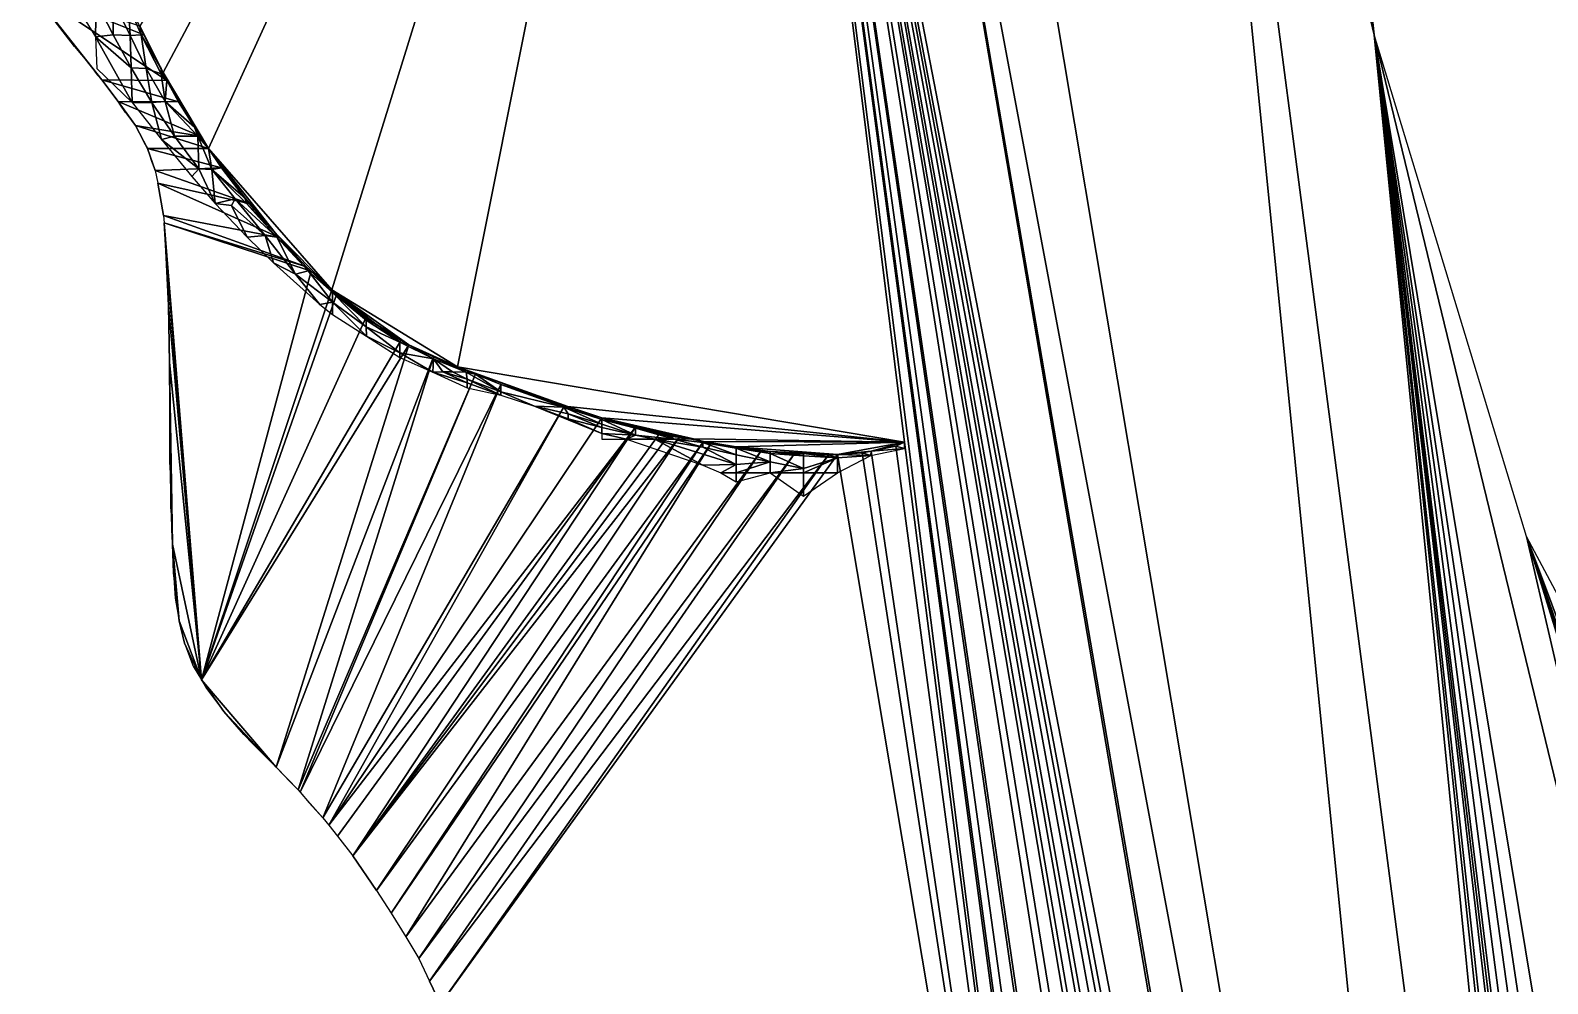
# Model space of a CAD drawing. Extents: x -95 to 96, y -87 to 93.
# Drawn here: x -91.97 to -56.79, y -34.08 to -11.99 of the extents above; entities that cross this region are included whole.
import ezdxf

# ---------------------------------------------------------------- set-up
doc = ezdxf.new("R2010")
doc.units = 0

msp = doc.modelspace()

# ---------------------------------------------------------------- linework, layer by layer
for points in [[(-75.809, 11.568, 108), (-89.434, -11.893, 108), (-88.893, -12.968, 108)], [(-75.809, 11.568, 108), (-88.893, -12.968, 108), (-87.843, -14.728, 108)], [(-75.809, 11.568, 108), (-87.843, -14.728, 108), (-84.977, -18.007, 108)], [(-75.809, 11.568, 108), (-84.977, -18.007, 108), (-82.065, -19.789, 108)], [(-75.809, 11.568, 108), (-82.065, -19.789, 108), (-71.698, -21.538, 108)], [(-59.483, -72.852, 108), (-73.84, 11.477, 108), (-75.809, 11.568, 108)], [(-60.146, -71.39, 108), (-59.483, -72.852, 108), (-75.809, 11.568, 108)], [(-60.499, -70.636, 108), (-60.146, -71.39, 108), (-75.809, 11.568, 108)], [(-60.948, -69.754, 108), (-60.499, -70.636, 108), (-75.809, 11.568, 108)], [(-61.507, -68.666, 108), (-60.948, -69.754, 108), (-75.809, 11.568, 108)], [(-61.775, -68.197, 108), (-61.507, -68.666, 108), (-75.809, 11.568, 108)], [(-62.233, -67.439, 108), (-61.775, -68.197, 108), (-75.809, 11.568, 108)], [(-62.486, -67.033, 108), (-62.233, -67.439, 108), (-75.809, 11.568, 108)], [(-63.192, -65.976, 108), (-62.486, -67.033, 108), (-75.809, 11.568, 108)], [(-63.605, -65.39, 108), (-63.192, -65.976, 108), (-75.809, 11.568, 108)], [(-64.771, -63.925, 108), (-63.605, -65.39, 108), (-75.809, 11.568, 108)], [(-64.883, -63.787, 108), (-64.771, -63.925, 108), (-75.809, 11.568, 108)], [(-65.445, -63.177, 108), (-64.883, -63.787, 108), (-75.809, 11.568, 108)], [(-65.807, -62.811, 108), (-65.445, -63.177, 108), (-75.809, 11.568, 108)], [(-65.889, -62.731, 108), (-65.807, -62.811, 108), (-75.809, 11.568, 108)], [(-66.463, -62.209, 108), (-65.889, -62.731, 108), (-75.809, 11.568, 108)], [(-66.463, -62.209, 108), (-75.809, 11.568, 108), (-71.698, -21.538, 108)], [(-57.037, -78.093, 108), (-71.997, 11.126, 108), (-73.84, 11.477, 108)], [(-59.328, -73.186, 108), (-57.037, -78.093, 108), (-73.84, 11.477, 108)], [(-59.483, -72.852, 108), (-59.328, -73.186, 108), (-73.84, 11.477, 108)], [(-57.037, -78.093, 108), (-65.657, 8.193, 108), (-71.997, 11.126, 108)], [(-60.809, -12.096, 108), (-65.31, 7.979, 108), (-65.657, 8.193, 108)], [(-53.836, -82.172, 108), (-60.809, -12.096, 108), (-65.657, 8.193, 108)], [(-57.037, -78.093, 108), (-53.836, -82.172, 108), (-65.657, 8.193, 108)], [(-60.809, -12.096, 108), (-64.466, 7.409, 108), (-65.31, 7.979, 108)], [(-60.809, -12.096, 108), (-63.68, 6.769, 108), (-64.466, 7.409, 108)], [(-60.809, -12.096, 108), (-62.758, 5.85, 108), (-63.68, 6.769, 108)], [(-60.809, -12.096, 108), (-62, 0, 108), (-62.758, 5.85, 108)], [(-91.971, -11.038, 108), (-91.517, -11.645, 108), (-90.947, -12.368, 108)], [(-91.971, -11.038, 108), (-90.947, -12.368, 108), (-90.583, -12.803, 108)], [(-91.971, -11.038, 108), (-90.583, -12.803, 108), (-90.311, -13.143, 108)], [(-91.971, -11.038, 108), (-90.311, -13.143, 108), (-88.803, -13.154, 108)], [(-91.971, -11.038, 108), (-88.803, -13.154, 108), (-89.343, -12.101, 108)], [(-91.971, -11.038, 108), (-89.343, -12.101, 108), (-89.434, -11.893, 108)], [(-90.447, -11.335, 106.246), (-90.971, -11.32, 105.451), (-90.459, -12.147, 105.536)], [(-90.053, -12.101, 106.231), (-90.447, -11.335, 106.246), (-90.459, -12.147, 105.536)], [(-90.053, -12.101, 106.231), (-90.052, -11.32, 107.011), (-90.447, -11.335, 106.246)], [(-90.053, -12.101, 106.231), (-89.656, -12.113, 107.045), (-90.052, -11.32, 107.011)], [(-90.052, -11.32, 107.011), (-89.656, -12.113, 107.045), (-89.698, -11.416, 107.792)], [(-89.402, -12.101, 107.792), (-89.698, -11.416, 107.792), (-89.656, -12.113, 107.045)], [(-89.698, -11.416, 107.792), (-89.402, -12.101, 107.792), (-89.434, -11.893, 108)], [(-89.434, -11.893, 108), (-89.343, -12.101, 108), (-88.938, -12.879, 108)], [(-89.434, -11.893, 108), (-88.938, -12.879, 108), (-88.893, -12.968, 108)], [(-89.343, -12.101, 108), (-89.434, -11.893, 108), (-89.402, -12.101, 107.792)], [(-89.631, -12.864, 106.213), (-90.053, -12.101, 106.231), (-90.459, -12.147, 105.536)], [(-89.607, -13.662, 105.387), (-90.459, -12.147, 105.536), (-90.43, -12.881, 104.968)], [(-89.631, -12.864, 106.213), (-90.459, -12.147, 105.536), (-89.607, -13.662, 105.387)], [(-90.053, -12.101, 106.231), (-89.631, -12.864, 106.213), (-89.656, -12.113, 107.045)], [(-89.287, -12.881, 107.011), (-89.402, -12.101, 107.792), (-89.656, -12.113, 107.045)], [(-89.287, -12.881, 107.011), (-89.656, -12.113, 107.045), (-89.631, -12.864, 106.213)], [(-89.287, -12.881, 107.011), (-88.935, -12.999, 107.792), (-89.402, -12.101, 107.792)], [(-89.402, -12.101, 107.792), (-88.935, -12.999, 107.792), (-88.938, -12.879, 108)], [(-89.402, -12.101, 107.792), (-88.938, -12.879, 108), (-89.343, -12.101, 108)], [(-88.803, -13.154, 108), (-88.938, -12.879, 108), (-89.343, -12.101, 108)], [(-42.789, -86.291, 108), (-57.281, -23.726, 108), (-60.809, -12.096, 108)], [(-48.769, -84.864, 108), (-42.789, -86.291, 108), (-60.809, -12.096, 108)], [(-49.962, -84.417, 108), (-48.769, -84.864, 108), (-60.809, -12.096, 108)], [(-50.761, -84.091, 108), (-49.962, -84.417, 108), (-60.809, -12.096, 108)], [(-51.509, -83.772, 108), (-50.761, -84.091, 108), (-60.809, -12.096, 108)], [(-52.099, -83.43, 108), (-51.509, -83.772, 108), (-60.809, -12.096, 108)], [(-52.332, -83.3, 108), (-52.099, -83.43, 108), (-60.809, -12.096, 108)], [(-52.565, -83.16, 108), (-52.332, -83.3, 108), (-60.809, -12.096, 108)], [(-53.114, -82.771, 108), (-52.565, -83.16, 108), (-60.809, -12.096, 108)], [(-53.371, -82.573, 108), (-53.114, -82.771, 108), (-60.809, -12.096, 108)], [(-53.836, -82.172, 108), (-53.371, -82.573, 108), (-60.809, -12.096, 108)], [(-90.583, -12.803, 108), (-90.419, -13.021, 108), (-90.311, -13.143, 108)], [(-89.607, -13.662, 105.387), (-89.156, -13.662, 106.231), (-89.631, -12.864, 106.213)], [(-89.631, -12.864, 106.213), (-89.156, -13.662, 106.231), (-89.287, -12.881, 107.011)], [(-89.287, -12.881, 107.011), (-89.156, -13.662, 106.231), (-88.845, -13.64, 106.98)], [(-89.287, -12.881, 107.011), (-88.845, -13.64, 106.98), (-88.935, -12.999, 107.792)], [(-88.803, -13.154, 108), (-88.893, -12.968, 108), (-88.938, -12.879, 108)], [(-88.893, -12.968, 108), (-88.938, -12.879, 108), (-88.935, -12.999, 107.792)], [(-88.935, -12.999, 107.792), (-88.803, -13.154, 108), (-88.893, -12.968, 108)], [(-88.935, -12.999, 107.792), (-88.845, -13.64, 106.98), (-88.803, -13.154, 108)], [(-88.893, -12.968, 108), (-88.803, -13.154, 108), (-88.535, -13.654, 108)], [(-88.893, -12.968, 108), (-88.535, -13.654, 108), (-88.161, -14.234, 108)], [(-88.893, -12.968, 108), (-88.161, -14.234, 108), (-87.843, -14.728, 108)], [(-90.311, -13.143, 108), (-90.052, -13.488, 108), (-89.932, -13.64, 108)], [(-90.311, -13.143, 108), (-89.932, -13.64, 108), (-88.535, -13.654, 108)], [(-90.311, -13.143, 108), (-88.535, -13.654, 108), (-88.803, -13.154, 108)], [(-88.845, -13.64, 106.98), (-88.535, -13.654, 108), (-88.803, -13.154, 108)], [(-89.932, -13.64, 108), (-89.91, -13.682, 108), (-89.892, -13.708, 108)], [(-89.932, -13.64, 108), (-89.892, -13.708, 108), (-89.535, -14.195, 108)], [(-89.932, -13.64, 108), (-89.535, -14.195, 108), (-88.035, -14.442, 108)], [(-89.932, -13.64, 108), (-88.035, -14.442, 108), (-88.535, -13.654, 108)], [(-89.892, -13.708, 108), (-89.832, -13.799, 108), (-89.762, -13.898, 108)], [(-89.892, -13.708, 108), (-89.762, -13.898, 108), (-89.535, -14.195, 108)], [(-89.607, -13.662, 105.387), (-88.933, -14.52, 105.451), (-89.156, -13.662, 106.231)], [(-89.156, -13.662, 106.231), (-88.632, -14.442, 106.231), (-88.845, -13.64, 106.98)], [(-88.933, -14.52, 105.451), (-88.632, -14.442, 106.231), (-89.156, -13.662, 106.231)], [(-88.632, -14.442, 106.231), (-88.088, -14.442, 107.792), (-88.845, -13.64, 106.98)], [(-88.845, -13.64, 106.98), (-88.088, -14.442, 107.792), (-88.161, -14.234, 108)], [(-88.845, -13.64, 106.98), (-88.161, -14.234, 108), (-88.535, -13.654, 108)], [(-88.035, -14.442, 108), (-88.161, -14.234, 108), (-88.535, -13.654, 108)], [(-89.535, -14.195, 108), (-89.343, -14.584, 108), (-89.258, -14.733, 108)], [(-89.535, -14.195, 108), (-89.258, -14.733, 108), (-87.843, -14.728, 108)], [(-89.535, -14.195, 108), (-87.843, -14.728, 108), (-88.035, -14.442, 108)], [(-88.161, -14.234, 108), (-88.035, -14.442, 108), (-87.843, -14.728, 108)], [(-88.035, -14.442, 108), (-88.161, -14.234, 108), (-88.088, -14.442, 107.792)], [(-89.258, -14.733, 108), (-87.536, -15.176, 108), (-87.843, -14.728, 108)], [(-89.258, -14.733, 108), (-89.161, -15.023, 108), (-89.079, -15.238, 108)], [(-89.258, -14.733, 108), (-89.079, -15.238, 108), (-87.536, -15.176, 108)], [(-88.066, -15.206, 106.199), (-88.632, -14.442, 106.231), (-88.933, -14.52, 105.451)], [(-88.229, -15.378, 105.451), (-88.066, -15.206, 106.199), (-88.933, -14.52, 105.451)], [(-88.632, -14.442, 106.231), (-88.066, -15.206, 106.199), (-88.088, -14.442, 107.792)], [(-87.762, -15.222, 107.011), (-88.088, -14.442, 107.792), (-88.066, -15.206, 106.199)], [(-88.088, -14.442, 107.792), (-87.762, -15.222, 107.011), (-87.843, -14.728, 108)], [(-88.088, -14.442, 107.792), (-87.843, -14.728, 108), (-88.035, -14.442, 108)], [(-87.843, -14.728, 108), (-87.536, -15.176, 108), (-86.992, -15.884, 108)], [(-87.843, -14.728, 108), (-86.992, -15.884, 108), (-86.295, -16.682, 108)], [(-87.843, -14.728, 108), (-86.295, -16.682, 108), (-84.977, -18.007, 108)], [(-87.536, -15.176, 108), (-87.843, -14.728, 108), (-87.762, -15.222, 107.011)], [(-89.079, -15.238, 108), (-86.901, -16.005, 108), (-87.536, -15.176, 108)], [(-89.079, -15.238, 108), (-89.014, -15.537, 108), (-86.901, -16.005, 108)], [(-88.229, -15.378, 105.451), (-87.684, -16.003, 105.451), (-88.066, -15.206, 106.199)], [(-88.066, -15.206, 106.199), (-87.684, -16.003, 105.451), (-87.762, -15.222, 107.011)], [(-87.762, -15.222, 107.011), (-86.992, -15.884, 108), (-87.536, -15.176, 108)], [(-87.762, -15.222, 107.011), (-87.684, -16.003, 105.451), (-87.222, -15.895, 107.011)], [(-87.762, -15.222, 107.011), (-87.222, -15.895, 107.011), (-86.956, -16.003, 107.792)], [(-87.762, -15.222, 107.011), (-86.956, -16.003, 107.792), (-86.992, -15.884, 108)], [(-86.901, -16.005, 108), (-86.992, -15.884, 108), (-87.536, -15.176, 108)], [(-89.014, -15.537, 108), (-88.94, -16.003, 108), (-88.887, -16.282, 108)], [(-89.014, -15.537, 108), (-88.887, -16.282, 108), (-86.198, -16.793, 108)], [(-89.014, -15.537, 108), (-86.198, -16.793, 108), (-86.901, -16.005, 108)], [(-87.684, -16.003, 105.451), (-87.308, -16.056, 106.364), (-87.222, -15.895, 107.011)], [(-87.684, -16.003, 105.451), (-86.946, -16.783, 105.451), (-87.308, -16.056, 106.364)], [(-86.527, -16.746, 106.894), (-87.222, -15.895, 107.011), (-87.308, -16.056, 106.364)], [(-86.527, -16.746, 106.894), (-87.308, -16.056, 106.364), (-86.946, -16.783, 105.451)], [(-87.222, -15.895, 107.011), (-86.527, -16.746, 106.894), (-86.257, -16.783, 107.792)], [(-87.222, -15.895, 107.011), (-86.257, -16.783, 107.792), (-86.956, -16.003, 107.792)], [(-86.992, -15.884, 108), (-86.901, -16.005, 108), (-86.295, -16.682, 108)], [(-86.956, -16.003, 107.792), (-86.901, -16.005, 108), (-86.992, -15.884, 108)], [(-86.956, -16.003, 107.792), (-86.257, -16.783, 107.792), (-86.295, -16.682, 108)], [(-86.956, -16.003, 107.792), (-86.295, -16.682, 108), (-86.901, -16.005, 108)], [(-86.198, -16.793, 108), (-86.295, -16.682, 108), (-86.901, -16.005, 108)], [(-88.887, -16.282, 108), (-88.867, -16.451, 108), (-85.564, -17.47, 108)], [(-88.887, -16.282, 108), (-85.564, -17.47, 108), (-86.198, -16.793, 108)], [(-88.867, -16.451, 108), (-88.849, -16.804, 108), (-88.827, -17.1, 108)], [(-88.867, -16.451, 108), (-88.827, -17.1, 108), (-87.999, -27.045, 108)], [(-88.867, -16.451, 108), (-87.999, -27.045, 108), (-85.461, -17.573, 108)], [(-88.867, -16.451, 108), (-85.461, -17.573, 108), (-85.564, -17.47, 108)], [(-86.946, -16.783, 105.451), (-86.33, -17.378, 105.451), (-86.527, -16.746, 106.894)], [(-85.824, -17.64, 106.231), (-86.527, -16.746, 106.894), (-86.33, -17.378, 105.451)], [(-85.824, -17.64, 106.231), (-86.257, -16.783, 107.792), (-86.527, -16.746, 106.894)], [(-86.295, -16.682, 108), (-86.198, -16.793, 108), (-85.564, -17.47, 108)], [(-86.295, -16.682, 108), (-85.564, -17.47, 108), (-84.977, -18.007, 108)], [(-86.257, -16.783, 107.792), (-86.198, -16.793, 108), (-86.295, -16.682, 108)], [(-86.257, -16.783, 107.792), (-85.824, -17.64, 106.231), (-85.526, -17.564, 107.792)], [(-86.257, -16.783, 107.792), (-85.526, -17.564, 107.792), (-85.564, -17.47, 108)], [(-86.257, -16.783, 107.792), (-85.564, -17.47, 108), (-86.198, -16.793, 108)], [(-88.827, -17.1, 108), (-88.795, -17.888, 108), (-88.766, -18.37, 108)], [(-88.827, -17.1, 108), (-88.766, -18.37, 108), (-87.999, -27.045, 108)], [(-87.999, -27.045, 108), (-84.977, -18.007, 108), (-85.461, -17.573, 108)], [(-86.33, -17.378, 105.451), (-85.257, -18.344, 105.451), (-85.824, -17.64, 106.231)], [(-84.966, -18.291, 107.011), (-85.526, -17.564, 107.792), (-85.824, -17.64, 106.231)], [(-85.564, -17.47, 108), (-85.461, -17.573, 108), (-84.977, -18.007, 108)], [(-85.526, -17.564, 107.792), (-85.461, -17.573, 108), (-85.564, -17.47, 108)], [(-85.526, -17.564, 107.792), (-84.966, -18.291, 107.011), (-84.966, -18.065, 107.792)], [(-85.461, -17.573, 108), (-85.526, -17.564, 107.792), (-84.966, -18.065, 107.792)], [(-85.461, -17.573, 108), (-84.966, -18.065, 107.792), (-84.977, -18.007, 108)], [(-84.966, -18.291, 107.011), (-85.824, -17.64, 106.231), (-85.257, -18.344, 105.451)], [(-87.999, -27.045, 108), (-84.865, -18.102, 108), (-84.977, -18.007, 108)], [(-87.999, -27.045, 108), (-84.188, -18.659, 108), (-84.865, -18.102, 108)], [(-85.257, -18.344, 105.451), (-84.966, -18.581, 105.451), (-84.966, -18.291, 107.011)], [(-84.977, -18.007, 108), (-84.865, -18.102, 108), (-84.188, -18.659, 108)], [(-84.977, -18.007, 108), (-84.188, -18.659, 108), (-83.955, -18.805, 108)], [(-84.977, -18.007, 108), (-83.955, -18.805, 108), (-83.197, -19.282, 108)], [(-84.977, -18.007, 108), (-83.197, -19.282, 108), (-82.065, -19.789, 108)], [(-84.966, -18.065, 107.792), (-84.865, -18.102, 108), (-84.977, -18.007, 108)], [(-84.186, -18.861, 107.011), (-84.966, -18.065, 107.792), (-84.966, -18.291, 107.011)], [(-84.186, -18.861, 107.011), (-84.186, -18.706, 107.792), (-84.966, -18.065, 107.792)], [(-84.865, -18.102, 108), (-84.966, -18.065, 107.792), (-84.186, -18.706, 107.792)], [(-84.177, -19.083, 105.616), (-84.966, -18.291, 107.011), (-84.966, -18.581, 105.451)], [(-84.177, -19.083, 105.616), (-84.186, -18.861, 107.011), (-84.966, -18.291, 107.011)], [(-84.865, -18.102, 108), (-84.186, -18.706, 107.792), (-84.188, -18.659, 108)], [(-88.766, -18.37, 108), (-88.756, -19.414, 108), (-88.748, -19.693, 108)], [(-88.766, -18.37, 108), (-88.748, -19.693, 108), (-87.999, -27.045, 108)], [(-87.999, -27.045, 108), (-83.382, -19.184, 108), (-84.188, -18.659, 108)], [(-83.382, -19.184, 108), (-83.955, -18.805, 108), (-84.188, -18.659, 108)], [(-84.186, -18.706, 107.792), (-83.955, -18.805, 108), (-84.188, -18.659, 108)], [(-83.405, -19.223, 107.792), (-84.186, -18.706, 107.792), (-84.186, -18.861, 107.011)], [(-83.955, -18.805, 108), (-84.186, -18.706, 107.792), (-83.405, -19.223, 107.792)], [(-84.177, -19.083, 105.616), (-83.405, -19.47, 106.231), (-84.186, -18.861, 107.011)], [(-84.186, -18.861, 107.011), (-83.405, -19.47, 106.231), (-83.405, -19.223, 107.792)], [(-83.955, -18.805, 108), (-83.382, -19.184, 108), (-83.197, -19.282, 108)], [(-83.955, -18.805, 108), (-83.405, -19.223, 107.792), (-83.382, -19.184, 108)], [(-87.999, -27.045, 108), (-83.197, -19.282, 108), (-83.382, -19.184, 108)], [(-87.999, -27.045, 108), (-86.269, -29.066, 108), (-83.197, -19.282, 108)], [(-86.269, -29.066, 108), (-82.625, -19.561, 108), (-83.197, -19.282, 108)], [(-84.177, -19.083, 105.616), (-83.405, -19.574, 105.451), (-83.405, -19.47, 106.231)], [(-83.382, -19.184, 108), (-83.405, -19.223, 107.792), (-83.197, -19.282, 108)], [(-82.625, -19.603, 107.792), (-83.405, -19.223, 107.792), (-83.405, -19.47, 106.231)], [(-83.197, -19.282, 108), (-83.405, -19.223, 107.792), (-82.625, -19.603, 107.792)], [(-83.197, -19.282, 108), (-82.625, -19.561, 108), (-82.065, -19.789, 108)], [(-83.197, -19.282, 108), (-82.625, -19.603, 107.792), (-82.625, -19.561, 108)], [(-88.748, -19.693, 108), (-88.753, -19.973, 108), (-88.734, -20.752, 108)], [(-88.748, -19.693, 108), (-88.734, -20.752, 108), (-88.675, -23.903, 108)], [(-88.748, -19.693, 108), (-88.675, -23.903, 108), (-87.999, -27.045, 108)], [(-86.269, -29.066, 108), (-85.757, -29.596, 108), (-82.625, -19.561, 108)], [(-85.757, -29.596, 108), (-81.649, -19.964, 108), (-82.625, -19.561, 108)], [(-82.639, -19.913, 105.532), (-83.405, -19.47, 106.231), (-83.405, -19.574, 105.451)], [(-82.625, -19.603, 107.792), (-83.405, -19.47, 106.231), (-82.639, -19.913, 105.532)], [(-82.404, -19.905, 106.231), (-82.625, -19.603, 107.792), (-82.639, -19.913, 105.532)], [(-81.649, -19.964, 108), (-82.065, -19.789, 108), (-82.625, -19.561, 108)], [(-82.625, -19.561, 108), (-82.625, -19.603, 107.792), (-81.862, -19.914, 107.792)], [(-82.625, -19.561, 108), (-81.862, -19.914, 107.792), (-82.065, -19.789, 108)], [(-82.186, -19.905, 107.011), (-82.625, -19.603, 107.792), (-82.404, -19.905, 106.231)], [(-81.862, -19.914, 107.792), (-82.625, -19.603, 107.792), (-82.186, -19.905, 107.011)], [(-85.757, -29.596, 108), (-85.714, -29.644, 108), (-81.649, -19.964, 108)], [(-85.714, -29.644, 108), (-81.064, -20.201, 108), (-81.649, -19.964, 108)], [(-81.845, -20.158, 106.231), (-82.404, -19.905, 106.231), (-82.639, -19.913, 105.532)], [(-81.845, -20.276, 105.451), (-81.845, -20.158, 106.231), (-82.639, -19.913, 105.532)], [(-82.404, -19.905, 106.231), (-81.845, -20.158, 106.231), (-81.845, -20.073, 107.011)], [(-82.404, -19.905, 106.231), (-81.845, -20.073, 107.011), (-82.186, -19.905, 107.011)], [(-82.186, -19.905, 107.011), (-81.845, -20.073, 107.011), (-81.862, -19.914, 107.792)], [(-82.065, -19.789, 108), (-81.649, -19.964, 108), (-81.064, -20.201, 108)], [(-82.065, -19.789, 108), (-81.064, -20.201, 108), (-79.991, -20.558, 108)], [(-82.065, -19.789, 108), (-79.991, -20.558, 108), (-79.796, -20.624, 108)], [(-82.065, -19.789, 108), (-79.796, -20.624, 108), (-79.51, -20.714, 108)], [(-82.065, -19.789, 108), (-79.51, -20.714, 108), (-71.698, -21.538, 108)], [(-81.862, -19.914, 107.792), (-81.649, -19.964, 108), (-82.065, -19.789, 108)], [(-81.064, -20.374, 107.011), (-81.862, -19.914, 107.792), (-81.845, -20.073, 107.011)], [(-81.649, -19.964, 108), (-81.862, -19.914, 107.792), (-81.064, -20.374, 107.011)], [(-81.649, -19.964, 108), (-81.064, -20.374, 107.011), (-81.064, -20.201, 108)], [(-85.714, -29.644, 108), (-85.187, -30.244, 108), (-81.064, -20.201, 108)], [(-85.187, -30.244, 108), (-79.588, -20.694, 108), (-81.064, -20.201, 108)], [(-81.064, -20.449, 106.231), (-81.845, -20.073, 107.011), (-81.845, -20.158, 106.231)], [(-81.064, -20.374, 107.011), (-81.845, -20.073, 107.011), (-81.064, -20.449, 106.231)], [(-81.064, -20.449, 106.231), (-81.845, -20.158, 106.231), (-81.845, -20.276, 105.451)], [(-79.588, -20.694, 108), (-79.991, -20.558, 108), (-81.064, -20.201, 108)], [(-81.064, -20.201, 108), (-81.064, -20.374, 107.011), (-79.601, -20.724, 107.792)], [(-81.064, -20.201, 108), (-79.601, -20.724, 107.792), (-79.991, -20.558, 108)], [(-80.284, -20.7, 106.318), (-81.064, -20.374, 107.011), (-81.064, -20.449, 106.231)], [(-79.601, -20.724, 107.792), (-81.064, -20.374, 107.011), (-80.284, -20.7, 106.318)], [(-88.734, -20.752, 108), (-88.739, -20.979, 108), (-88.734, -22.052, 108)], [(-88.734, -20.752, 108), (-88.734, -22.052, 108), (-88.71, -22.849, 108)], [(-88.734, -20.752, 108), (-88.71, -22.849, 108), (-88.701, -23.275, 108)], [(-88.734, -20.752, 108), (-88.701, -23.275, 108), (-88.675, -23.903, 108)], [(-85.187, -30.244, 108), (-85.052, -30.408, 108), (-79.588, -20.694, 108)], [(-85.052, -30.408, 108), (-78.723, -20.976, 108), (-79.588, -20.694, 108)], [(-79.503, -20.996, 106.231), (-80.284, -20.7, 106.318), (-78.723, -21.337, 105.451)], [(-79.503, -20.996, 106.231), (-79.503, -20.88, 107.011), (-80.284, -20.7, 106.318)], [(-80.284, -20.7, 106.318), (-79.503, -20.88, 107.011), (-79.601, -20.724, 107.792)], [(-79.588, -20.694, 108), (-79.796, -20.624, 108), (-79.991, -20.558, 108)], [(-79.796, -20.624, 108), (-79.991, -20.558, 108), (-79.601, -20.724, 107.792)], [(-79.796, -20.624, 108), (-79.588, -20.694, 108), (-79.51, -20.714, 108)], [(-79.601, -20.724, 107.792), (-79.588, -20.694, 108), (-79.796, -20.624, 108)], [(-79.588, -20.694, 108), (-79.601, -20.724, 107.792), (-79.51, -20.714, 108)], [(-79.51, -20.714, 108), (-79.601, -20.724, 107.792), (-79.367, -20.766, 108)], [(-78.723, -21.117, 107.011), (-79.601, -20.724, 107.792), (-79.503, -20.88, 107.011)], [(-78.723, -21.011, 107.792), (-79.601, -20.724, 107.792), (-78.723, -21.117, 107.011)], [(-79.367, -20.766, 108), (-79.601, -20.724, 107.792), (-78.723, -21.011, 107.792)], [(-79.367, -20.766, 108), (-79.51, -20.714, 108), (-79.588, -20.694, 108)], [(-78.723, -20.976, 108), (-79.367, -20.766, 108), (-79.588, -20.694, 108)], [(-79.51, -20.714, 108), (-79.367, -20.766, 108), (-78.723, -20.976, 108)], [(-79.51, -20.714, 108), (-78.723, -20.976, 108), (-71.698, -21.538, 108)], [(-85.052, -30.408, 108), (-77.942, -21.189, 108), (-78.723, -20.976, 108)], [(-78.723, -21.193, 106.231), (-79.503, -20.88, 107.011), (-79.503, -20.996, 106.231)], [(-78.723, -21.117, 107.011), (-79.503, -20.88, 107.011), (-78.723, -21.193, 106.231)], [(-78.723, -21.193, 106.231), (-79.503, -20.996, 106.231), (-78.723, -21.337, 105.451)], [(-79.367, -20.766, 108), (-78.723, -21.011, 107.792), (-78.723, -20.976, 108)], [(-77.942, -21.189, 108), (-78.15, -21.124, 108), (-78.723, -20.976, 108)], [(-78.723, -20.976, 108), (-78.15, -21.124, 108), (-76.594, -21.463, 108)], [(-78.723, -20.976, 108), (-76.594, -21.463, 108), (-71.698, -21.538, 108)], [(-78.723, -20.976, 108), (-78.723, -21.011, 107.792), (-77.942, -21.213, 107.792)], [(-78.723, -20.976, 108), (-77.942, -21.213, 107.792), (-78.15, -21.124, 108)], [(-77.942, -21.376, 106.231), (-78.723, -21.011, 107.792), (-78.723, -21.117, 107.011)], [(-77.942, -21.213, 107.792), (-78.723, -21.011, 107.792), (-77.942, -21.376, 106.231)], [(-85.052, -30.408, 108), (-84.85, -30.667, 108), (-77.942, -21.189, 108)], [(-77.942, -21.189, 108), (-84.85, -30.667, 108), (-84.495, -31.121, 108)], [(-77.37, -21.323, 108), (-77.942, -21.189, 108), (-84.495, -31.121, 108)], [(-77.162, -21.368, 108), (-77.37, -21.323, 108), (-84.495, -31.121, 108)], [(-84.495, -31.121, 108), (-76.918, -21.414, 108), (-77.162, -21.368, 108)], [(-84.495, -31.121, 108), (-83.943, -31.928, 108), (-76.918, -21.414, 108)], [(-83.943, -31.928, 108), (-76.36, -21.52, 108), (-76.918, -21.414, 108)], [(-77.942, -21.376, 106.231), (-78.723, -21.117, 107.011), (-78.723, -21.193, 106.231)], [(-77.942, -21.376, 106.231), (-78.723, -21.193, 106.231), (-78.723, -21.337, 105.451)], [(-78.147, -21.466, 105.451), (-78.723, -21.337, 105.451), (-78.723, -21.466, 104.922)], [(-77.942, -21.376, 106.231), (-78.723, -21.337, 105.451), (-78.147, -21.466, 105.451)], [(-76.594, -21.463, 108), (-78.15, -21.124, 108), (-77.942, -21.189, 108)], [(-77.942, -21.213, 107.792), (-77.942, -21.189, 108), (-78.15, -21.124, 108)], [(-77.489, -21.466, 106.231), (-77.942, -21.376, 106.231), (-78.147, -21.466, 105.451)], [(-77.942, -21.189, 108), (-77.37, -21.323, 108), (-77.162, -21.368, 108)], [(-76.594, -21.463, 108), (-77.942, -21.189, 108), (-77.162, -21.368, 108)], [(-77.942, -21.189, 108), (-77.942, -21.213, 107.792), (-77.162, -21.395, 107.792)], [(-77.942, -21.189, 108), (-77.162, -21.395, 107.792), (-77.37, -21.323, 108)], [(-77.04, -21.464, 107.185), (-77.942, -21.213, 107.792), (-77.942, -21.376, 106.231)], [(-77.162, -21.395, 107.792), (-77.942, -21.213, 107.792), (-77.04, -21.464, 107.185)], [(-77.04, -21.464, 107.185), (-77.942, -21.376, 106.231), (-77.489, -21.466, 106.231)], [(-77.162, -21.395, 107.792), (-77.162, -21.368, 108), (-77.37, -21.323, 108)], [(-77.162, -21.368, 108), (-76.918, -21.414, 108), (-76.594, -21.463, 108)], [(-77.162, -21.368, 108), (-77.162, -21.395, 107.792), (-76.918, -21.414, 108)], [(-76.594, -21.463, 108), (-76.918, -21.414, 108), (-77.162, -21.395, 107.792)], [(-76.594, -21.463, 108), (-77.162, -21.395, 107.792), (-77.04, -21.464, 107.185)], [(-76.36, -21.52, 108), (-76.594, -21.463, 108), (-76.918, -21.414, 108)], [(-83.943, -31.928, 108), (-83.604, -32.449, 108), (-76.36, -21.52, 108)], [(-83.604, -32.449, 108), (-76.173, -21.552, 108), (-76.36, -21.52, 108)], [(-83.604, -32.449, 108), (-83.264, -33.003, 108), (-76.173, -21.552, 108)], [(-83.264, -33.003, 108), (-75.028, -21.741, 108), (-76.173, -21.552, 108)], [(-83.264, -33.003, 108), (-82.965, -33.505, 108), (-75.028, -21.741, 108)], [(-82.965, -33.505, 108), (-74.248, -21.795, 108), (-75.028, -21.741, 108)], [(-82.965, -33.505, 108), (-82.713, -34.029, 108), (-74.248, -21.795, 108)], [(-82.713, -34.029, 108), (-73.467, -21.829, 108), (-74.248, -21.795, 108)], [(-76.381, -22.071, 105.451), (-77.489, -21.466, 106.231), (-78.147, -21.466, 105.451)], [(-77.489, -21.466, 106.231), (-76.381, -21.651, 107.011), (-77.04, -21.464, 107.185)], [(-75.601, -22.056, 106.231), (-77.489, -21.466, 106.231), (-76.381, -22.071, 105.451)], [(-75.601, -22.056, 106.231), (-76.381, -21.651, 107.011), (-77.489, -21.466, 106.231)], [(-76.594, -21.463, 108), (-77.04, -21.464, 107.185), (-76.381, -21.543, 107.792)], [(-77.04, -21.464, 107.185), (-76.381, -21.651, 107.011), (-76.381, -21.543, 107.792)], [(-71.698, -21.538, 108), (-76.594, -21.463, 108), (-76.36, -21.52, 108)], [(-76.594, -21.463, 108), (-76.381, -21.543, 107.792), (-76.36, -21.52, 108)], [(-76.36, -21.52, 108), (-76.381, -21.543, 107.792), (-76.173, -21.552, 108)], [(-75.601, -21.827, 107.011), (-76.381, -21.543, 107.792), (-76.381, -21.651, 107.011)], [(-75.601, -21.672, 107.792), (-76.381, -21.543, 107.792), (-75.601, -21.827, 107.011)], [(-76.173, -21.552, 108), (-76.381, -21.543, 107.792), (-75.601, -21.672, 107.792)], [(-75.601, -21.827, 107.011), (-76.381, -21.651, 107.011), (-75.601, -22.056, 106.231)], [(-76.36, -21.52, 108), (-76.173, -21.552, 108), (-75.601, -21.647, 108)], [(-71.698, -21.538, 108), (-76.36, -21.52, 108), (-75.601, -21.647, 108)], [(-75.028, -21.741, 108), (-75.601, -21.647, 108), (-76.173, -21.552, 108)], [(-76.173, -21.552, 108), (-75.601, -21.672, 107.792), (-75.601, -21.647, 108)], [(-73.259, -21.82, 108), (-71.698, -21.538, 108), (-75.601, -21.647, 108)], [(-75.601, -21.647, 108), (-75.028, -21.741, 108), (-74.82, -21.755, 108)], [(-75.601, -21.647, 108), (-74.82, -21.755, 108), (-73.259, -21.82, 108)], [(-75.601, -21.647, 108), (-75.601, -21.672, 107.792), (-74.82, -21.801, 107.792)], [(-75.601, -21.647, 108), (-74.82, -21.801, 107.792), (-75.028, -21.741, 108)], [(-74.82, -21.995, 107.011), (-75.601, -21.672, 107.792), (-75.601, -21.827, 107.011)], [(-74.82, -21.801, 107.792), (-75.601, -21.672, 107.792), (-74.82, -21.995, 107.011)], [(-74.248, -21.795, 108), (-74.82, -21.755, 108), (-75.028, -21.741, 108)], [(-74.82, -21.801, 107.792), (-74.82, -21.755, 108), (-75.028, -21.741, 108)], [(-74.82, -21.755, 108), (-74.248, -21.795, 108), (-74.04, -21.797, 108)], [(-74.82, -21.755, 108), (-74.04, -21.797, 108), (-73.259, -21.82, 108)], [(-74.82, -21.755, 108), (-74.82, -21.801, 107.792), (-74.04, -21.855, 107.792)], [(-74.82, -21.755, 108), (-74.04, -21.855, 107.792), (-74.248, -21.795, 108)], [(-74.04, -22.144, 107.011), (-74.82, -21.801, 107.792), (-74.82, -21.995, 107.011)], [(-74.04, -21.855, 107.792), (-74.82, -21.801, 107.792), (-74.04, -22.144, 107.011)], [(-73.467, -21.829, 108), (-74.04, -21.797, 108), (-74.248, -21.795, 108)], [(-74.04, -21.855, 107.792), (-74.04, -21.797, 108), (-74.248, -21.795, 108)], [(-74.04, -21.797, 108), (-73.467, -21.829, 108), (-73.259, -21.82, 108)], [(-74.04, -21.797, 108), (-74.04, -21.855, 107.792), (-73.259, -21.899, 107.792)], [(-74.04, -21.797, 108), (-73.259, -21.899, 107.792), (-73.467, -21.829, 108)], [(-73.259, -21.82, 108), (-72.474, -21.746, 108), (-71.698, -21.538, 108)], [(-73.259, -21.82, 108), (-72.687, -21.781, 108), (-72.474, -21.746, 108)], [(-66.463, -62.209, 108), (-72.687, -21.781, 108), (-73.259, -21.82, 108)], [(-73.259, -21.82, 108), (-72.479, -21.845, 107.792), (-72.687, -21.781, 108)], [(-66.463, -62.209, 108), (-72.474, -21.746, 108), (-72.687, -21.781, 108)], [(-72.479, -21.845, 107.792), (-72.474, -21.746, 108), (-72.687, -21.781, 108)], [(-72.474, -21.746, 108), (-72.479, -21.845, 107.792), (-71.698, -21.683, 107.792)], [(-72.474, -21.746, 108), (-71.9, -21.626, 108), (-71.698, -21.538, 108)], [(-66.463, -62.209, 108), (-71.9, -21.626, 108), (-72.474, -21.746, 108)], [(-72.474, -21.746, 108), (-71.698, -21.683, 107.792), (-71.9, -21.626, 108)], [(-66.463, -62.209, 108), (-71.698, -21.538, 108), (-71.9, -21.626, 108)], [(-71.698, -21.683, 107.792), (-71.698, -21.538, 108), (-71.9, -21.626, 108)], [(-82.713, -34.029, 108), (-82.462, -34.56, 108), (-73.467, -21.829, 108)], [(-82.462, -34.56, 108), (-66.463, -62.209, 108), (-73.259, -21.82, 108)], [(-82.462, -34.56, 108), (-73.259, -21.82, 108), (-73.467, -21.829, 108)], [(-75.601, -22.056, 106.231), (-76.381, -22.071, 105.451), (-75.957, -22.247, 105.451)], [(-75.601, -22.247, 105.785), (-75.601, -22.056, 106.231), (-75.957, -22.247, 105.451)], [(-74.82, -21.995, 107.011), (-75.601, -21.827, 107.011), (-75.601, -22.056, 106.231)], [(-74.82, -22.247, 106.362), (-74.82, -21.995, 107.011), (-75.601, -22.247, 105.785)], [(-74.82, -21.995, 107.011), (-75.601, -22.056, 106.231), (-75.601, -22.247, 105.785)], [(-74.82, -22.247, 106.362), (-74.04, -22.144, 107.011), (-74.82, -21.995, 107.011)], [(-74.04, -22.247, 106.821), (-74.04, -22.144, 107.011), (-74.82, -22.247, 106.362)], [(-73.259, -21.899, 107.792), (-74.04, -21.855, 107.792), (-74.04, -22.144, 107.011)], [(-73.259, -22.247, 107.107), (-73.259, -21.899, 107.792), (-74.04, -22.247, 106.821)], [(-73.259, -21.899, 107.792), (-74.04, -22.144, 107.011), (-74.04, -22.247, 106.821)], [(-73.259, -21.899, 107.792), (-73.259, -21.82, 108), (-73.467, -21.829, 108)], [(-73.259, -21.82, 108), (-73.259, -21.899, 107.792), (-72.479, -21.845, 107.792)], [(-73.259, -22.247, 107.107), (-72.479, -21.845, 107.792), (-73.259, -21.899, 107.792)], [(-75.601, -22.247, 105.785), (-75.957, -22.247, 105.451), (-75.601, -22.456, 105.451)], [(-75.601, -22.456, 105.451), (-74.82, -22.247, 106.362), (-75.601, -22.247, 105.785)], [(-74.82, -22.247, 106.362), (-74.04, -22.788, 106.231), (-74.04, -22.247, 106.821)], [(-73.259, -22.247, 107.107), (-74.04, -22.247, 106.821), (-74.04, -22.788, 106.231)], [(-88.71, -22.849, 108), (-88.718, -23.054, 108), (-88.701, -23.275, 108)], [(-88.701, -23.275, 108), (-88.696, -23.589, 108), (-88.675, -23.903, 108)], [(-88.675, -23.903, 108), (-88.674, -24.111, 108), (-88.653, -24.562, 108)], [(-88.675, -23.903, 108), (-88.653, -24.562, 108), (-88.519, -25.676, 108)], [(-88.675, -23.903, 108), (-88.519, -25.676, 108), (-87.999, -27.045, 108)], [(-33.594, -86.937, 108), (-51.551, -34.445, 108), (-57.281, -23.726, 108)], [(-35.473, -86.855, 108), (-33.594, -86.937, 108), (-57.281, -23.726, 108)], [(-36.685, -86.809, 108), (-35.473, -86.855, 108), (-57.281, -23.726, 108)], [(-37.714, -86.754, 108), (-36.685, -86.809, 108), (-57.281, -23.726, 108)], [(-42.789, -86.291, 108), (-37.714, -86.754, 108), (-57.281, -23.726, 108)], [(-88.653, -24.562, 108), (-88.612, -25.154, 108), (-88.519, -25.676, 108)], [(-88.519, -25.676, 108), (-88.469, -25.902, 108), (-88.396, -26.198, 108)], [(-88.519, -25.676, 108), (-88.396, -26.198, 108), (-87.999, -27.045, 108)], [(-88.396, -26.198, 108), (-88.199, -26.726, 108), (-87.999, -27.045, 108)], [(-87.999, -27.045, 108), (-87.884, -27.242, 108), (-87.488, -27.775, 108)], [(-87.999, -27.045, 108), (-87.488, -27.775, 108), (-86.269, -29.066, 108)], [(-87.488, -27.775, 108), (-87.29, -28.012, 108), (-87.02, -28.307, 108)], [(-87.488, -27.775, 108), (-87.02, -28.307, 108), (-86.269, -29.066, 108)], [(-87.02, -28.307, 108), (-86.807, -28.531, 108), (-86.269, -29.066, 108)], [(-86.269, -29.066, 108), (-85.941, -29.418, 108), (-85.757, -29.596, 108)], [(-85.714, -29.644, 108), (-85.504, -29.892, 108), (-85.187, -30.244, 108)], [(-84.495, -31.121, 108), (-84.346, -31.346, 108), (-83.943, -31.928, 108)], [(-82.713, -34.029, 108), (-82.663, -34.139, 108), (-82.462, -34.56, 108)]]:
    msp.add_3dface(points)

doc.saveas('drawing.dxf')
